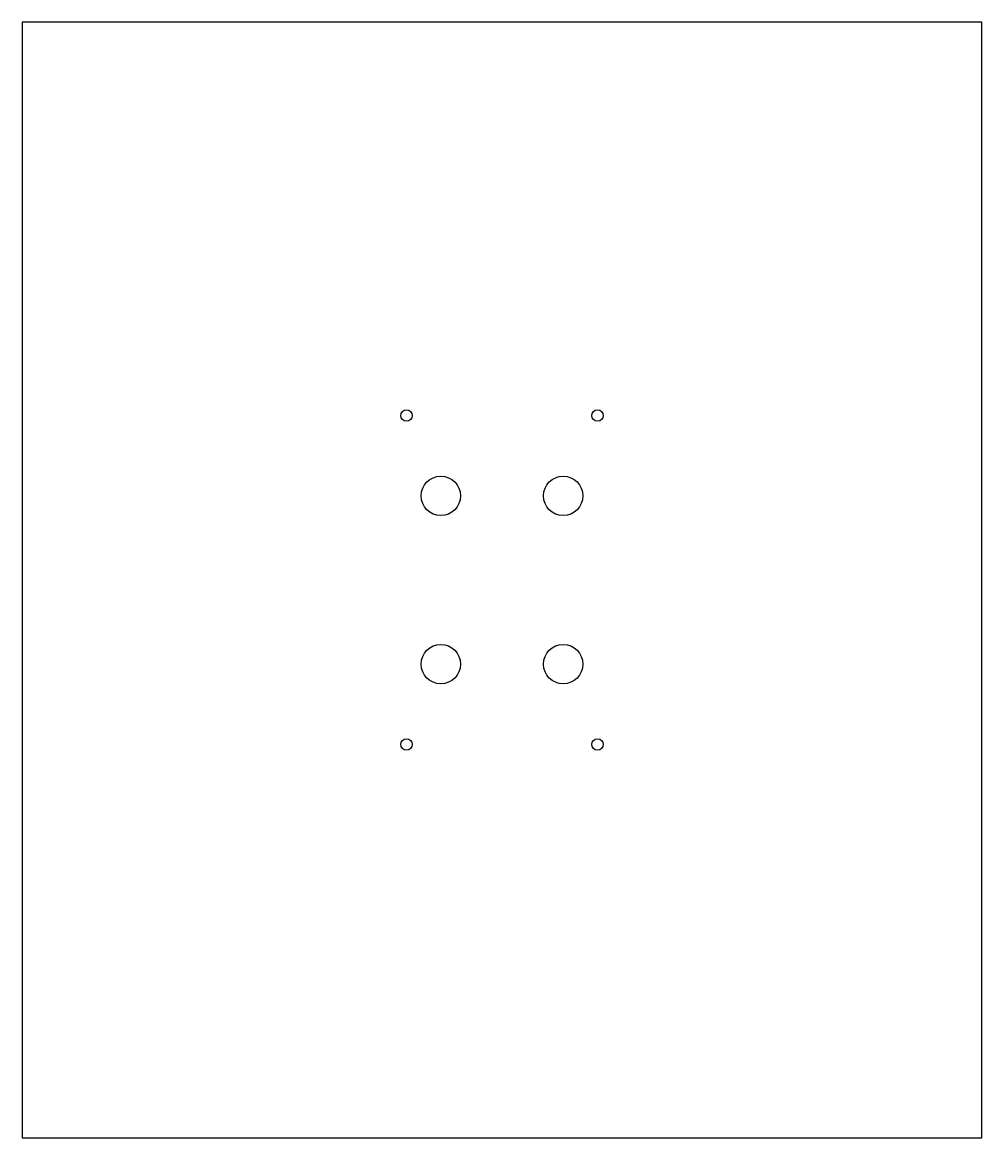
# Model space of a CAD drawing. Header units: millimetres. Extents: x 0 to 251, y 0 to 292.
import ezdxf

# ---------------------------------------------------------------- set-up
doc = ezdxf.new("R2010")
doc.units = ezdxf.units.MM

msp = doc.modelspace()

# ---------------------------------------------------------------- linework, layer by layer
msp.add_lwpolyline([(0, 291.72), (0, 0), (251, 0), (251, 291.72)], close=True)
for centre, radius in [((100.5, 188.86), 1.5), ((150.5, 188.86), 1.5), ((109.5, 167.86), 5.15), ((141.5, 167.86), 5.15), ((109.5, 123.86), 5.15), ((141.5, 123.86), 5.15), ((100.5, 102.86), 1.5), ((150.5, 102.86), 1.5)]:
    msp.add_circle(centre, radius)

doc.saveas('drawing.dxf')
